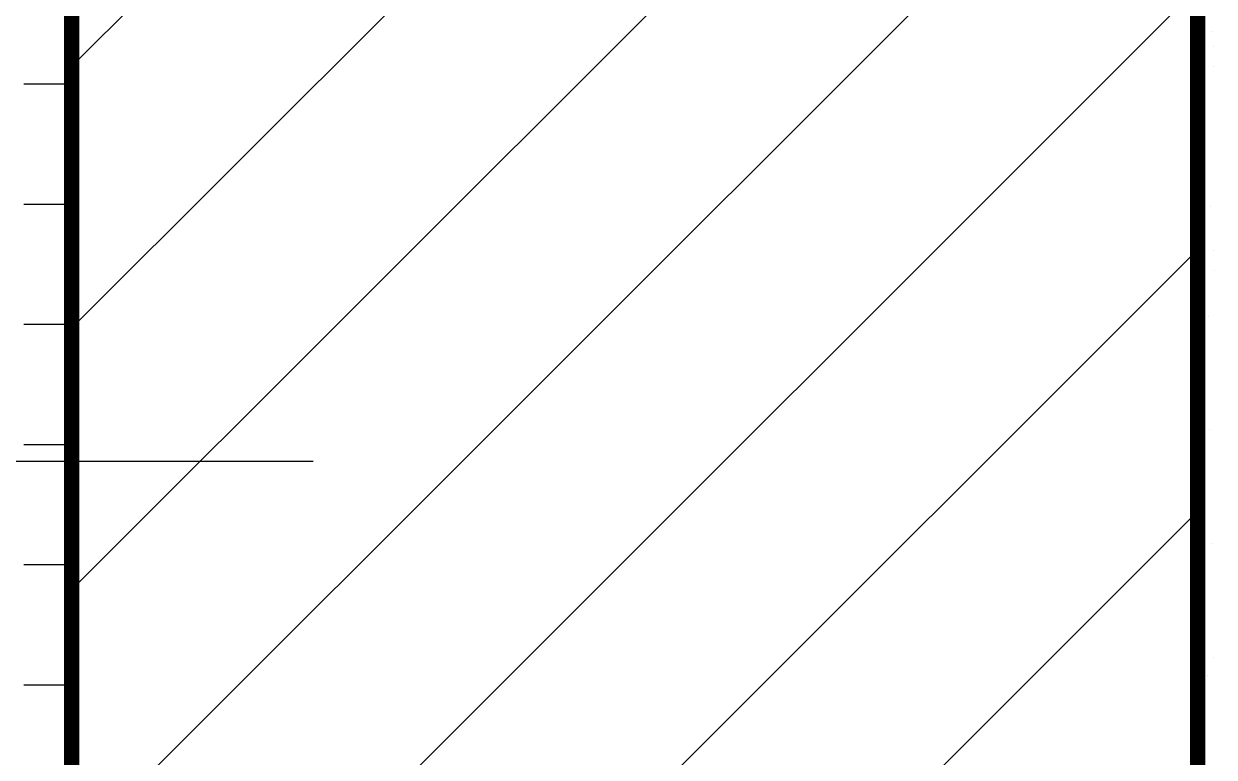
# Model space of a CAD drawing. Extents: x 0 to 21025, y 0 to 14850.
# Drawn here: x 10991 to 11955, y 3150 to 3745 of the extents above; entities that cross this region are included whole.
import ezdxf

# ---------------------------------------------------------------- set-up
doc = ezdxf.new("R2010")
doc.units = 0
doc.header["$LTSCALE"] = 175
doc.layers.get('0').update_dxf_attribs({"linetype": 'CONTINUOUS'})
for name, color, linetype in [('LEGENDE-35', 7, 'CONTINUOUS'), ('MAUERWERK', 6, 'CONTINUOUS'), ('SCHRAFFUR', 2, 'CONTINUOUS')]:
    doc.layers.add(name, color=color, linetype=linetype)

# ---------------------------------------------------------------- blocks, each defined once
blk = doc.blocks.new('*X6')
at = {"color": 0}
for p, q in [((6282.5, 9252.348481), (6997.651519, 9967.5)), ((6282.5, 9464.480515), (6785.519485, 9967.5)), ((6282.5, 9040.216447), (7195, 9952.716447)), ((6282.5, 8828.084412), (7195, 9740.584412)), ((6282.5, 8615.952378), (7195, 9528.452378)), ((6282.5, 8403.820344), (7195, 9316.320344)), ((6400.811691, 8310), (7195, 9104.188309))]:
    blk.add_line(p, q, dxfattribs=at)

msp = doc.modelspace()

# ---------------------------------------------------------------- linework, layer by layer
at = {"color": 0}
for p, q in [((11953.333527, 3738.307241), (11953.333527, 3738.307241)), ((11954.234265, 3726.093939), (11954.234265, 3726.093939)), ((11943.98046, 3717.020936), (11943.98046, 3717.020936)), ((11954.522853, 3710.304691), (11954.522853, 3710.304691)), ((10990.60938, 3695.86231), (11030.489283, 3695.86231)), ((11946.925056, 3692.390969), (11946.925056, 3692.390969)), ((11943.046095, 3672.224111), (11943.046095, 3672.224111)), ((10990.60938, 3598.434452), (11030.489283, 3598.434452)), ((11947.895776, 3600.694391), (11947.895776, 3600.694391)), ((11952.503759, 3596.471953), (11952.503759, 3596.471953)), ((11955.00334, 3560.779621), (11955.00334, 3560.779621)), ((11955.188914, 3544.365216), (11955.188914, 3544.365216)), ((11950.341051, 3507.646633), (11950.341051, 3507.646633)), ((10990.60938, 3501.006595), (11030.489283, 3501.006595)), ((11944.901482, 3478.282087), (11944.901482, 3478.282087)), ((11946.88975, 3466.469237), (11946.88975, 3466.469237)), ((11951.311771, 3415.950055), (11951.311771, 3415.950055)), ((10990.60938, 3403.578737), (11030.489283, 3403.578737)), ((11953.757045, 3322.902296), (11953.757045, 3322.902296)), ((10990.60938, 3306.15088), (11030.489283, 3306.15088)), ((11946.756869, 3284.340062), (11946.756869, 3284.340062)), ((11954.727765, 3231.205718), (11954.727765, 3231.205718)), ((11949.799039, 3215.917537), (11949.799039, 3215.917537)), ((10990.60938, 3208.723022), (11030.489283, 3208.723022))]:
    msp.add_line(p, q, dxfattribs=at)
at = {"layer": 'LEGENDE-35'}
msp.add_lwpolyline([(8700, 3390), (11225, 3390)], dxfattribs=at)
at = {"layer": 'MAUERWERK', "const_width": 12.5}
msp.add_lwpolyline([(11941.85938, 2555.360132), (11941.85938, 4212.860132), (11029.35938, 4212.860132), (11029.35938, 2555.360132)], dxfattribs=at)

# ---------------------------------------------------------------- block references
at = {"layer": 'SCHRAFFUR'}
msp.add_blockref('*X6', (4746.85938, -5754.639868), dxfattribs=at)

doc.saveas('drawing.dxf')
